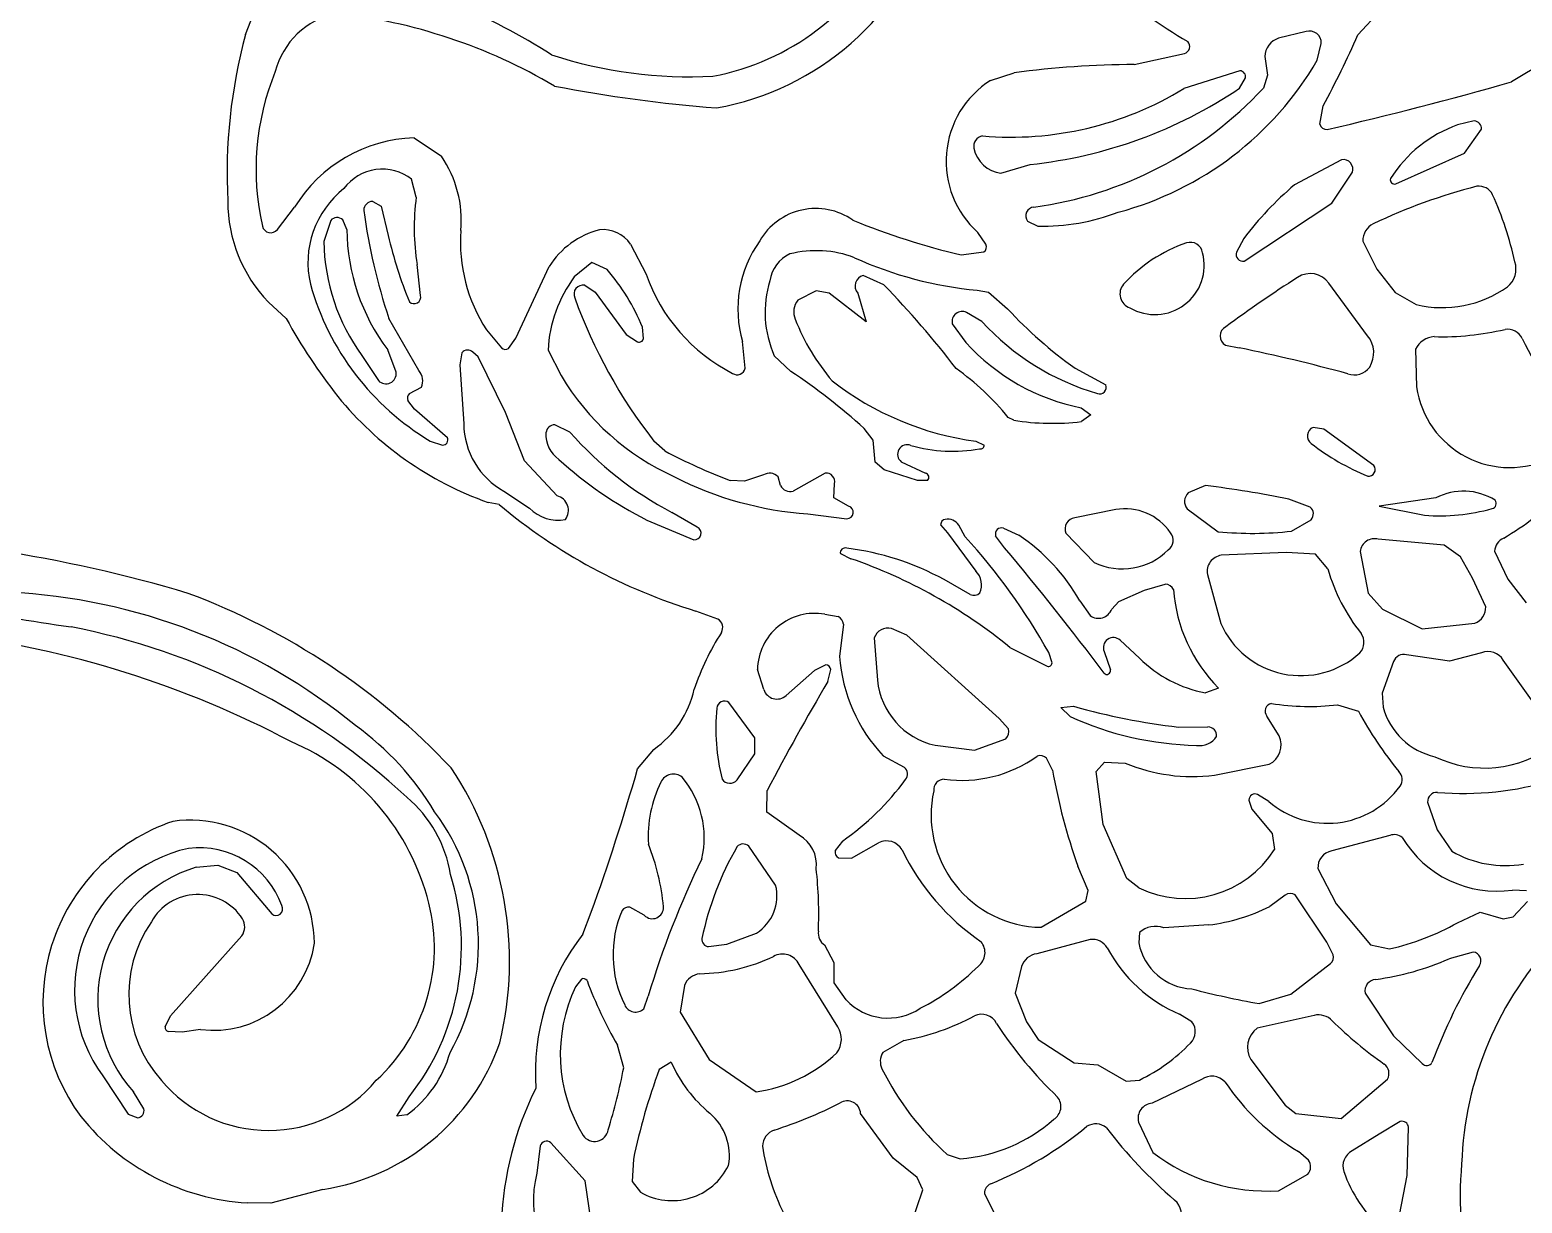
# Model space of a CAD drawing. Header units: millimetres. Extents: x 0.02 to 0.492, y 0.021 to 0.495.
# Drawn here: x 0.1852 to 0.2799, y 0.1008 to 0.1752 of the extents above; entities that cross this region are included whole.
import ezdxf

# ---------------------------------------------------------------- set-up
doc = ezdxf.new("R2010")
doc.units = ezdxf.units.MM
doc.header["$MEASUREMENT"] = 0
doc.layers.add('WHITE', color=7, linetype='Continuous')

msp = doc.modelspace()

# ---------------------------------------------------------------- linework, layer by layer
at = {"layer": 'WHITE'}
for p, q in [((0.1989245247328688, 0.1749161645218122), (0.1994099136956565, 0.1761640165165263)), ((0.2694422470935051, 0.1748827712872505), (0.2708501326635962, 0.1764016668515027)), ((0.2661610814135148, 0.1750959622300105), (0.2644174229208089, 0.1746750555006989)), ((0.2668648015674561, 0.1732745567622317), (0.2671265258957529, 0.1743428410763992)), ((0.2552662017965264, 0.1730002338096059), (0.2584518880027277, 0.1737111377787441)), ((0.2635491693418887, 0.173507211942421), (0.2637148992862854, 0.1723365267139262)), ((0.2813407490271728, 0.1732074814389176), (0.279179425527501, 0.1719030439398403)), ((0.2461582048302049, 0.1719978485937215), (0.2476540611731267, 0.1724755595870492)), ((0.2619527058406664, 0.1726082654363685), (0.258405746504004, 0.1714804037325427)), ((0.2637148992862854, 0.1723365267139262), (0.2634524169425084, 0.1714980449726694)), ((0.26194487574271, 0.1715114427504302), (0.262320169163885, 0.172152034265404)), ((0.2670373954396989, 0.169225991438809), (0.2672435599640924, 0.1703914635765326)), ((0.276816320331647, 0.1694333061817887), (0.275766416115733, 0.1691726862271278)), ((0.2762127947784976, 0.1673842678085636), (0.2772920760536844, 0.168908492675782)), ((0.2096026383438559, 0.1683501775890353), (0.211336334566633, 0.1671854216271701)), ((0.2468164550910603, 0.1661141023788869), (0.2486737980986863, 0.1666672276713838)), ((0.2684070213581852, 0.1669664243156808), (0.2654192310279663, 0.1653690924163148)), ((0.2718569347397669, 0.16544184632914), (0.2762127947784976, 0.1673842678085636)), ((0.2097397404874342, 0.164600818470558), (0.2094498142987592, 0.1657379306664002)), ((0.2677976804628181, 0.1642137891295553), (0.2690957912655133, 0.1661695258153273)), ((0.2009345713604256, 0.1625391884529997), (0.2020313378249872, 0.1639655969203549)), ((0.206981329985757, 0.1643216553051117), (0.2075192511253422, 0.1640288415506884)), ((0.2075192511253422, 0.1640288415506884), (0.2079600600786501, 0.162164348702083)), ((0.2622377742103425, 0.1605455307470709), (0.2677976804628181, 0.1642137891295553)), ((0.2043226039085323, 0.163120244806826), (0.2038798229868325, 0.1617751412666581)), ((0.2053457974941192, 0.1625526786508262), (0.2050781284276751, 0.1631583195076859)), ((0.248502720483644, 0.1630768684933498), (0.2491532479569937, 0.1627500228995216)), ((0.2458559567357591, 0.1616048263139328), (0.2453423798404224, 0.162358958059856)), ((0.2622070188394717, 0.1619815485547344), (0.2617407098536232, 0.1611062732974159)), ((0.2697533865597754, 0.1618149790653948), (0.2706411873931978, 0.1600218738946201)), ((0.2233351358543439, 0.1616197666499286), (0.2243138607420189, 0.1597169183270515)), ((0.244295134945879, 0.1609298869597736), (0.2457308940254678, 0.1611193288421925)), ((0.2100122209480048, 0.1583656788999324), (0.2098047733663681, 0.1603226300748096)), ((0.2160500708210417, 0.1556557056196608), (0.2181658638511871, 0.160197115422906)), ((0.2208792714441063, 0.1604490015986498), (0.2197639390759652, 0.1595360110781284)), ((0.2218381203017772, 0.1600102546862901), (0.2208792714441063, 0.1604490015986498)), ((0.2706411873931978, 0.1600218738946201), (0.2718049053225899, 0.1585409462863923)), ((0.2204275709103886, 0.1590056232367085), (0.2210919242755748, 0.1585650154592984)), ((0.2393923225493814, 0.1590356886529693), (0.2380792768271776, 0.1596173492472899)), ((0.2700651396412665, 0.1558090902189155), (0.2676061155760687, 0.1591383149193221)), ((0.2210919242755748, 0.1585650154592984), (0.2230601891531793, 0.1558959762367337)), ((0.2350919686567166, 0.1586632057137123), (0.2339439321540097, 0.1580722920364111)), ((0.2359123502389869, 0.158504813606991), (0.2350919686567166, 0.1586632057137123)), ((0.2382655917044729, 0.1566918031671101), (0.2359123502389869, 0.158504813606991)), ((0.2377301418277253, 0.1585137062912657), (0.2382655917044729, 0.1566918031671101)), ((0.2453104910236152, 0.1586903816709435), (0.2460214783266689, 0.1585600341361398)), ((0.2460214783266689, 0.1585600341361398), (0.2472381049796374, 0.1575136721124177)), ((0.2718049053225899, 0.1585409462863923), (0.2731393718553696, 0.1577821097354106)), ((0.2014969662509544, 0.156904300150095), (0.2003639131776753, 0.1579463754627737)), ((0.2456059780686971, 0.1567086942311634), (0.244635969092445, 0.1572859382866313)), ((0.2099099138310832, 0.153602159225825), (0.2080089505969125, 0.1569001492083286)), ((0.214189274234075, 0.1561822742891823), (0.2151490578598134, 0.1550364905267459)), ((0.2241552674774797, 0.1556242460640851), (0.2240873001198068, 0.1563433857548841)), ((0.2437262769169151, 0.1565658835463959), (0.2445839095416822, 0.1553883849591317)), ((0.2155880008494685, 0.1549998395925342), (0.2160500708210417, 0.1556557056196608)), ((0.2230601891531793, 0.1558959762367337), (0.2237770270487633, 0.155419224222657)), ((0.2305933028358034, 0.1537459704358843), (0.2304296577769442, 0.1554365006154252)), ((0.2610528925556941, 0.1552127442799492), (0.26192567537619, 0.1550421943085327)), ((0.2062954317460188, 0.1545498362738784), (0.2073441923074305, 0.1529651328082942)), ((0.208469619588412, 0.1534890989118343), (0.2079318677950881, 0.1549086306604827)), ((0.2126389360286773, 0.154731645923896), (0.2125043422578871, 0.1539577901457842)), ((0.2136767922736598, 0.1544793464327894), (0.2133203153771586, 0.1547555578420785)), ((0.2153932479806823, 0.1509482212854986), (0.2136767922736598, 0.1544793464327894)), ((0.218096068654292, 0.1549006926777182), (0.2189251439009573, 0.1532769800998046)), ((0.2334825966606182, 0.1535480891842873), (0.2324458583338958, 0.1545297912519553)), ((0.2730971204347131, 0.1549663771141038), (0.2731646556755435, 0.1525592040393385)), ((0.2125043422578871, 0.1539577901457842), (0.2127536185429771, 0.1502219529629926)), ((0.2515117687779191, 0.153746829197521), (0.2534592514179499, 0.1526951630329881)), ((0.2093047665035658, 0.1521369650512042), (0.2100697980659925, 0.1525375661278912)), ((0.209635540502503, 0.1511431920415594), (0.2092114742386274, 0.1516957095602714)), ((0.2117217877318726, 0.1493414842190277), (0.209635540502503, 0.1511431920415594)), ((0.2165987575656541, 0.1478782252528398), (0.2153932479806823, 0.1509482212854986)), ((0.2476223634932628, 0.1504445226824266), (0.2472763456867663, 0.150624614494218)), ((0.2519050491538106, 0.1512371980010045), (0.2525177119503043, 0.1507930714603476)), ((0.2525177119503043, 0.1507930714603476), (0.2519189016142815, 0.1503644174386369)), ((0.2194857963619913, 0.1497000578581927), (0.218525212915557, 0.1501646839977215)), ((0.2387211854896553, 0.1491790187596548), (0.2381371459726762, 0.1499234729308515)), ((0.2672772083453834, 0.1498841057494184), (0.2666038136398224, 0.1499947700612524)), ((0.2704487397160814, 0.1475703896609014), (0.2672772083453834, 0.1498841057494184)), ((0.2106268769507368, 0.1491288052561737), (0.2114039299290874, 0.1488744871541381)), ((0.2255092291903818, 0.1485016669915967), (0.2248136199520128, 0.1491279836013872)), ((0.2388345666123991, 0.1477859808129336), (0.2387211854896553, 0.1491790187596548)), ((0.2452264481866196, 0.149118160263132), (0.2457546557336671, 0.1488754566992568)), ((0.218674436903662, 0.1456577421773091), (0.2165987575656541, 0.1478782252528398)), ((0.2394023704787476, 0.1472977925609654), (0.2388345666123991, 0.1477859808129336)), ((0.2404960489069376, 0.147812965316274), (0.2420333401701638, 0.1470888773154578)), ((0.2317543551595921, 0.1469797697423466), (0.2305458805702865, 0.1465783299133402)), ((0.2328359188721947, 0.1463042205367818), (0.2326829825745936, 0.1468674248197995)), ((0.235676554718604, 0.1470996439933756), (0.2336355492329518, 0.1459514083559228)), ((0.2415178242780142, 0.146618019640669), (0.2394023704787476, 0.1472977925609654)), ((0.2153046315415229, 0.1459440088193764), (0.2169245843120796, 0.1448813175177412)), ((0.2305458805702865, 0.1465783299133402), (0.2296443204021162, 0.1466215372389679)), ((0.2362247330089017, 0.1455203412648025), (0.2362600250293576, 0.1464257183867874)), ((0.2421655570078041, 0.14662886024123), (0.2415178242780142, 0.146618019640669)), ((0.2597914977273971, 0.1463005066778697), (0.2586881503683276, 0.1458419023834748)), ((0.2149968544405351, 0.1451071562254944), (0.2142914900874482, 0.1452429809366407)), ((0.2371568049818035, 0.1450106709557314), (0.2362247330089017, 0.1455203412648025)), ((0.2540885496215871, 0.1447786174098981), (0.251498249450167, 0.144265804111753)), ((0.2586122151426255, 0.1448358620898755), (0.2605816116534491, 0.1433829555858061)), ((0.2664218819880453, 0.1449412816390254), (0.2650689662094151, 0.1454477399272337)), ((0.2743898488689783, 0.1455248995581081), (0.2707922454779239, 0.1450043153894888)), ((0.2707922454779239, 0.1450043153894888), (0.2736723856139622, 0.1444208264158313)), ((0.2243647654603795, 0.1441223754563198), (0.2273431777845909, 0.1428706533200692)), ((0.2275462659734076, 0.1436604095199069), (0.2259526165055019, 0.1446022910711797)), ((0.2345688056358896, 0.1445164754056313), (0.2370435440926905, 0.1442030560681973)), ((0.2429914657426528, 0.1438268735074587), (0.2434273173183513, 0.1433096535289902)), ((0.2652460434116123, 0.1434139325841362), (0.2664889856754849, 0.1441413466200975)), ((0.2434273173183513, 0.1433096535289902), (0.2452310311077261, 0.1408777285470941)), ((0.2445468851291348, 0.1430587405283886), (0.2441417639393045, 0.1437972917409963)), ((0.2470495187750489, 0.142355961514107), (0.2464777708465505, 0.1431262654417226)), ((0.2469700933486316, 0.1436044418341848), (0.2479474474159601, 0.1431539762943746)), ((0.2509351392456491, 0.1432888587586473), (0.2527301663028819, 0.1414219157928288)), ((0.2749190484934845, 0.1425242182400286), (0.2707391867643177, 0.1428998387868791)), ((0.2366347290393563, 0.1419901377014732), (0.2373052842140111, 0.1416656020790734)), ((0.2648967748453868, 0.1420685912844523), (0.2607837169599104, 0.1418865593847831)), ((0.2667544574427353, 0.141948285974891), (0.2648967748453868, 0.1420685912844523)), ((0.2675355592517612, 0.1410199966144126), (0.2667544574427353, 0.141948285974891)), ((0.2695964123113243, 0.1421341198163466), (0.2701052712857678, 0.1394826388814605)), ((0.2759475869403738, 0.1417806016296235), (0.2749190484934845, 0.1425242182400286)), ((0.2781027725139998, 0.1421443764156101), (0.2789488056442463, 0.1403622831563863)), ((0.2767047282611002, 0.1404240302085591), (0.2759475869403738, 0.1417806016296235)), ((0.2448648000368938, 0.1393943626492723), (0.243205640776345, 0.1403407133566974)), ((0.2559070775717737, 0.1396744311125352), (0.2572305256795401, 0.1400464319090786)), ((0.259900770166748, 0.1406752923628908), (0.2607520349186628, 0.1375629899204524)), ((0.2775471124115234, 0.1386246150057582), (0.2767047282611002, 0.1404240302085591)), ((0.2789488056442463, 0.1403622831563863), (0.2801065439586954, 0.1388747039163938)), ((0.2542896469184367, 0.1389455291426891), (0.2559070775717737, 0.1396744311125352)), ((0.2701052712857678, 0.1394826388814605), (0.2709996996884971, 0.1384741138037401)), ((0.2288679765595457, 0.1378382635630586), (0.2274753678025793, 0.1383481429045884)), ((0.2356410823547152, 0.1381450381127147), (0.2364948743286867, 0.1379987674328462)), ((0.2518104604688531, 0.1389991640626761), (0.2524669642467927, 0.1380695115778201)), ((0.2538369404278699, 0.1384749779051097), (0.2542896469184367, 0.1389455291426891)), ((0.2709996996884971, 0.1384741138037401), (0.2735290282426907, 0.1372292447082361)), ((0.2368267898877802, 0.1375076920555728), (0.2365794142204943, 0.1354767738392268)), ((0.2408533354008878, 0.1368107099926475), (0.2398773952309513, 0.137247017350902)), ((0.2735290282426907, 0.1372292447082361), (0.2768659376640056, 0.1375765037580018)), ((0.238781034871761, 0.1366405919101517), (0.2389887078108546, 0.1339663095810543)), ((0.2466920170678514, 0.131540263674558), (0.2408533354008878, 0.1368107099926475)), ((0.2555906067788754, 0.1353664721092827), (0.2543746093869083, 0.1364955294210585)), ((0.2473760090989939, 0.1360466823842997), (0.2497454900820338, 0.1348532883812862)), ((0.2500565196696495, 0.135057857210111), (0.249840626145128, 0.1357109368342336)), ((0.2533576037470473, 0.1357764146576262), (0.2537542970707435, 0.1346145547901251)), ((0.2752452457664969, 0.1351668455201592), (0.2725373145582145, 0.1355831117509803)), ((0.2772828294684005, 0.1357079265833284), (0.2752452457664969, 0.1351668455201592)), ((0.2317768869810008, 0.1333701639313409), (0.2313769941137502, 0.1346372687563481)), ((0.2349985489827495, 0.1345804855649311), (0.233188338026185, 0.1329906426231249)), ((0.23570507874824, 0.134942739542161), (0.2349985489827495, 0.1345804855649311)), ((0.2358345471358528, 0.1338789165367934), (0.2360242845649446, 0.1346342681137493)), ((0.2717041815246585, 0.1351464473062788), (0.2709775405615737, 0.1331407612958803)), ((0.2820186343097273, 0.1305086721054889), (0.2786653926147883, 0.1352354687850363)), ((0.2605987641043266, 0.1334667709199842), (0.2597843064034954, 0.1331557576300552)), ((0.2311991928373794, 0.1303106591187346), (0.2295674323779957, 0.1325540838015368)), ((0.2709775405615737, 0.1331407612958803), (0.2710496198788114, 0.1322522650894047)), ((0.2472860465023104, 0.1308763917215236), (0.2466920170678514, 0.131540263674558)), ((0.2506120821168523, 0.132231751209949), (0.2514243333046021, 0.1323124431636321)), ((0.2511936403859005, 0.1316566107911635), (0.2506120821168523, 0.132231751209949)), ((0.2644460497667749, 0.130446414450045), (0.2636683326589473, 0.1316919368873949)), ((0.2681519333017783, 0.1324026665565254), (0.2694747434901902, 0.1319915063814046)), ((0.258076358142678, 0.1309955802203012), (0.2599336272020856, 0.1309967208028492)), ((0.231200306157031, 0.129289758163441), (0.2311991928373794, 0.1303106591187346)), ((0.2426348363378716, 0.1298378220123784), (0.245145520549476, 0.1295316518358363)), ((0.245145520549476, 0.1295316518358363), (0.2471336268970889, 0.1302543530822856)), ((0.2237779149854567, 0.1283446007521963), (0.2247971507140962, 0.1295779858957394)), ((0.2300810579179686, 0.1276460109434426), (0.231200306157031, 0.129289758163441)), ((0.2393500242039832, 0.1291682968121366), (0.2406819216702591, 0.1284390727746278)), ((0.2500822296322772, 0.1282659655882803), (0.2496939991747313, 0.1290123696614699)), ((0.2528451350734878, 0.1281808960541996), (0.2533779221917357, 0.128767539801826)), ((0.2533779221917357, 0.128767539801826), (0.2546968315243376, 0.1287090962448247)), ((0.2532972675172102, 0.124819378353319), (0.2528451350734878, 0.1281808960541996)), ((0.2603441723864665, 0.1279394865553972), (0.2638209448337604, 0.1286293471548076)), ((0.2319771561675059, 0.1256044573533001), (0.2319938015454822, 0.1269705379715225)), ((0.2625340546782063, 0.1263636664432493), (0.2627144984415449, 0.1257786294767244)), ((0.263794145418123, 0.1262709271538139), (0.2630908353686507, 0.1267159298398246)), ((0.2738664733372848, 0.1262344639617075), (0.2744671124269684, 0.1244718664876452)), ((0.2340210203005945, 0.1241334106692284), (0.2319771561675059, 0.1256044573533001)), ((0.2627144984415449, 0.1257786294767244), (0.26401772511276, 0.1242468559153147)), ((0.254788291163394, 0.1213886792282833), (0.2532972675172102, 0.124819378353319)), ((0.26401772511276, 0.1242468559153147), (0.2641598909905361, 0.1232375659606655)), ((0.271479602053102, 0.1241252585954899), (0.2677851128620881, 0.1231347183904429)), ((0.2744671124269684, 0.1244718664876452), (0.2753936010855556, 0.1231153756018506)), ((0.232526815187486, 0.120966337398289), (0.2308204200408683, 0.1234499797230538)), ((0.2367653755130199, 0.1237636087948182), (0.2363035355904268, 0.1231655904057357)), ((0.2373405471081027, 0.1226844200901263), (0.2390518031736851, 0.1236473031831123)), ((0.1957902577829034, 0.1221057601279155), (0.1971631830162913, 0.1222293688468289)), ((0.1971631830162913, 0.1222293688468289), (0.1983698022381077, 0.1217634503415693)), ((0.2365192251293196, 0.1226925323892562), (0.2373405471081027, 0.1226844200901263)), ((0.2523467251567696, 0.1206387316065813), (0.2516903672006462, 0.1221645445030795)), ((0.1983698022381077, 0.1217634503415693), (0.200576266484066, 0.1191472297101875)), ((0.255558158609431, 0.1208043423254094), (0.254788291163394, 0.1213886792282833)), ((0.2669113109415769, 0.1220239108591703), (0.268065050779909, 0.1197785615042405)), ((0.2521974286874126, 0.1199569042352933), (0.2523467251567696, 0.1206387316065813)), ((0.2648273964946463, 0.120340299487191), (0.2638630728895204, 0.1196109129258083)), ((0.2674834119912313, 0.1173602039377286), (0.2654733690768337, 0.1203579708752861)), ((0.2801442893030802, 0.1206158351410178), (0.2792491717683216, 0.1206586919044513)), ((0.220311222952169, 0.1178644519569705), (0.2208423979792833, 0.1192551792254555)), ((0.2242022950631321, 0.1190598974024981), (0.2232834187878696, 0.1195684818036919)), ((0.2493589225751334, 0.1182952353193887), (0.2521974286874126, 0.1199569042352933)), ((0.268065050779909, 0.1197785615042405), (0.2702467124309845, 0.1171876939969707)), ((0.2757703224347199, 0.1185809432538886), (0.2771971846884071, 0.1192573894815282)), ((0.2771971846884071, 0.1192573894815282), (0.2786602415387637, 0.1188225312832326)), ((0.2792831992993952, 0.1189642938610484), (0.2802049459098823, 0.1199378175203921)), ((0.2599903605015009, 0.118447401339648), (0.2571401811327558, 0.1182699771623992)), ((0.2786602415387637, 0.1188225312832326), (0.2792831992993952, 0.1189642938610484)), ((0.1941662193472839, 0.1126751250899086), (0.1986921089939873, 0.1177623428811866)), ((0.2294354251790104, 0.1172255468285289), (0.2313168065483557, 0.1179245516031558)), ((0.2524770186502147, 0.1175278642205897), (0.2490915604314821, 0.1166187675104226)), ((0.2555952095739251, 0.117959188274166), (0.2555491727093078, 0.1173006492389168)), ((0.2678851077367867, 0.1165594375781364), (0.2674834119912313, 0.1173602039377286)), ((0.2282808339382784, 0.1170703728795522), (0.2294354251790104, 0.1172255468285289)), ((0.2362398615316251, 0.1160402873956556), (0.2356430664915586, 0.1171665570241263)), ((0.2702467124309845, 0.1171876939969707), (0.2714458694399537, 0.1169250703193479)), ((0.2767645841235946, 0.1167241860187693), (0.2752387528079769, 0.116305103274576)), ((0.2364739601792809, 0.1119749088846861), (0.2340221525217897, 0.1159332294350208)), ((0.2362310371008323, 0.1147835682029076), (0.2362398615316251, 0.1160402873956556)), ((0.2481124033885831, 0.1158087094600618), (0.2477179912077134, 0.1141131218244342)), ((0.2651918169087219, 0.1140652013614294), (0.267710575350735, 0.1159891129546843)), ((0.2202094300738069, 0.1150146891760805), (0.2198424276786436, 0.1145108977311879)), ((0.2267422324443922, 0.114614866544471), (0.2264747981897084, 0.1129167408651306)), ((0.2369941229404823, 0.1137015404060432), (0.2362310371008323, 0.1147835682029076)), ((0.2241708558247328, 0.1131337468578379), (0.2244519968244519, 0.1139309116804951)), ((0.2477179912077134, 0.1141131218244342), (0.2484264568327391, 0.1123083990041216)), ((0.2631901649194546, 0.1134610071853718), (0.2651918169087219, 0.1140652013614294)), ((0.2699012721193554, 0.1141147155759062), (0.2717014709249551, 0.1114208540716546)), ((0.1938238791050523, 0.111978018818911), (0.1941662193472839, 0.1126751250899086)), ((0.2264747981897084, 0.1129167408651306), (0.2283229186904208, 0.1099167177627451)), ((0.2589222740409415, 0.1123043902363863), (0.258132068463872, 0.1127827718131271)), ((0.2666735906274853, 0.1127110181913575), (0.2630689830063811, 0.1118917541820402)), ((0.1948953800231884, 0.1116540072178124), (0.1940034971168982, 0.111682810563332)), ((0.1960615381425329, 0.1118119682705336), (0.1948953800231884, 0.1116540072178124)), ((0.2484264568327391, 0.1123083990041216), (0.2491684414146997, 0.1111831439751914)), ((0.2228991869423852, 0.1093907341396792), (0.2225010632333976, 0.1108196809776141)), ((0.2406614114168853, 0.1111228878558294), (0.2393316998067045, 0.1103643106370189)), ((0.2491684414146997, 0.1111831439751914), (0.2514563745693053, 0.1097018594380222)), ((0.2717014709249551, 0.1114208540716546), (0.2735282609944464, 0.1096558921523995)), ((0.2283229186904208, 0.1099167177627451), (0.2312855682085253, 0.1078620024674365)), ((0.2626608350192862, 0.1099061244783598), (0.2648329433282048, 0.1070073731718793)), ((0.1898657413436988, 0.1088786431501432), (0.1914670002795565, 0.1064409090666691)), ((0.2259128510348974, 0.109744337114081), (0.225145078255604, 0.1092739449027568)), ((0.2514563745693053, 0.1097018594380222), (0.2529586487223915, 0.1095715123284683)), ((0.2529586487223915, 0.1095715123284683), (0.2547625344091071, 0.1085398043129606)), ((0.2547625344091071, 0.1085398043129606), (0.2555901638747565, 0.108611771702558)), ((0.2595290022063897, 0.108633445163927), (0.2563987558114085, 0.1071397475867392)), ((0.2683757238213384, 0.1061774319827144), (0.2713287796816478, 0.1086694757855086)), ((0.1924643451541566, 0.1067747448366842), (0.1918116919954097, 0.1078634961079862)), ((0.2085097750735809, 0.1063285710937142), (0.2092852314023649, 0.1075400282143102)), ((0.2648329433282048, 0.1070073731718793), (0.2655159404527715, 0.1064968127662135)), ((0.1914670002795565, 0.1064409090666691), (0.1920841503783377, 0.1062162814768285)), ((0.2091526995630009, 0.1064073094813146), (0.2085097750735809, 0.1063285710937142)), ((0.2399836789485605, 0.1036639879427234), (0.2379126513664468, 0.1064865303486365)), ((0.2655159404527715, 0.1064968127662135), (0.2683757238213384, 0.1061774319827144)), ((0.2721355022648462, 0.1059884150647581), (0.2707995753691609, 0.1051711076442834)), ((0.2555410151138762, 0.1059366247936998), (0.2564492172840439, 0.1040176331024421)), ((0.2707995753691609, 0.1051711076442834), (0.2690883905621689, 0.1041162133581034)), ((0.2725645738830868, 0.1025549057702226), (0.2726608484963967, 0.1056316086798157)), ((0.217588700911615, 0.1044316556575195), (0.2173820691220959, 0.1026944819261011)), ((0.2204534378585242, 0.1022284486834001), (0.2182752002862843, 0.1046370829650645)), ((0.2235075507148471, 0.1035917306335195), (0.2234298793049253, 0.1021746312499251)), ((0.2414921332946565, 0.1024294072504459), (0.2399836789485605, 0.1036639879427234)), ((0.2434097797936521, 0.1038875841158959), (0.2442354662775377, 0.1036196003206518)), ((0.2663037188068487, 0.1035243849016301), (0.2656721844650489, 0.1040752508048348)), ((0.220969325832049, 0.0987518865023407), (0.2204534378585242, 0.1022284486834001)), ((0.2418644750482569, 0.1016568960087635), (0.2414921332946565, 0.1024294072504459)), ((0.2644095985012492, 0.1015929748722159), (0.2662709981652292, 0.1026367766812869)), ((0.2719787994926909, 0.0994864142559683), (0.2725645738830868, 0.1025549057702226)), ((0.2038169601246923, 0.1016733470157633), (0.2005244285948587, 0.1008062114427355)), ((0.2234298793049253, 0.1021746312499251), (0.2239624616430157, 0.1015006613016369)), ((0.2410512790387286, 0.0992709189876136), (0.2418644750482569, 0.1016568960087635)), ((0.245775422643043, 0.1014232498742275), (0.2465763293983154, 0.09977725939659)), ((0.2005244285948587, 0.1008062114427355), (0.1990309370031786, 0.1008242490301569))]:
    msp.add_line(p, q, dxfattribs=at)
for centre, radius, start, end in [((0.2256439525829075, 0.1876841002987668), 0.0177097928986153, 280.173431716367, 342.3096068169552), ((0.2256518541759297, 0.1876804136075027), 0.0156890787007129, 280.6708864583375, 334.0480779059419), ((0.1982321808840996, 0.1425345377500833), 0.0370062071549811, 57.12061185716534, 78.59978790594191), ((0.2810151657989616, 0.2118360001800528), 0.0435533612386616, 231.0983532108587, 239.1103866510653), ((0.2057006610966615, 0.171306564600255), 0.0050541540123813, 102.0139526856503, 165.6933531249336), ((0.2008968220876356, 0.1418415817650894), 0.0346123758466725, 59.4204938997003, 83.77718246709323), ((0.2663689113219578, 0.1743670104283415), 0.000758, 358.1727749059411, 105.9132689059406), ((0.2313731752334687, 0.1660956186196941), 0.0336261349149951, 164.7926949059419, 182.9934219794023), ((0.2583301168299735, 0.1741464959893241), 0.0004520674618167, 285.6264869059435, 43.96599338579044), ((0.2647761568157792, 0.1735016676736786), 0.001227, 106.9996979059419, 179.7411049059413), ((0.2146425950582344, 0.1989257141356885), 0.059842, 331.5216609059419, 336.3108909059418), ((0.2271451026070185, 0.2010273363503646), 0.028799318576617, 252.1593376480886, 272.8099908552037), ((0.248888004163883, 0.1837369868720725), 0.0207997040530008, 284.9350219713067, 329.8007519059419), ((0.215858267663208, 0.1663734440874801), 0.0162748696741488, 157.6754162824031, 192.8536849572239), ((0.2553829530359075, 0.1158243530105478), 0.057176, 90.11699590594189, 97.76886690594192), ((0.2619491250518727, 0.1722292823523771), 0.000379, 348.2395209059431, 89.4586619059482), ((0.236188375868894, 0.2638098790923718), 0.0938506229856577, 259.1395675776144, 265.4675814116633), ((0.2494048480371163, 0.1668690857909574), 0.00607, 122.334897905942, 227.9892609059421), ((0.247446065694503, 0.1894380439150397), 0.0210378574092082, 265.0783177851614, 301.3960259059419), ((0.2456204504202794, 0.1956327406817685), 0.029126, 276.0175089059419, 304.0887259059418), ((0.2455807065666552, 0.1881821884926188), 0.0244491038026478, 277.8190423614175, 316.9682859059419), ((0.2162798373401107, 0.3916512313789658), 0.2285730169484673, 282.9495036452114, 285.9729669059415), ((0.2767541614186689, 0.1688989090733222), 0.000538, 1.020685905940967, 83.36539990593909), ((0.245757190660378, 0.1678162352486312), 0.000671621394438, 99.94978107933368, 190.7096311665517), ((0.2674822173334679, 0.1693536940266206), 0.000462789874684, 196.0180849059404, 272.3599718689367), ((0.2785267826590565, 0.1613609485430187), 0.0082850992208199, 109.4614419059419, 147.8349841935237), ((0.2098905419084038, 0.1591236683608645), 0.009231, 91.7872749059417, 148.3634489059417), ((0.2470462690434981, 0.1680901523126106), 0.0019893686921495, 191.5620024905292, 263.3663209059418), ((0.2054683402091394, 0.1631390985066684), 0.0071278389835267, 354.6800415678599, 34.58851990594187), ((0.2685230698877097, 0.1663706208759499), 0.000607, 340.6527049059436, 101.0218739059421), ((0.2075946560854225, 0.1633420887483356), 0.0030301271413698, 52.24851690594192, 143.5831188829483), ((0.2717673542549328, 0.1656924264800344), 0.0002661110206011, 162.6912923605641, 289.6715809059498), ((0.2088534771427566, 0.1604397457830334), 0.0059808606031253, 128.1830244806197, 193.2283411875212), ((0.2795089375085007, 0.1487918879688699), 0.021756, 130.3626959059419, 142.680871905942), ((0.2861937904641716, 0.1294951019826041), 0.0369520173604024, 104.4209192957303, 115.2809673303623), ((0.2771234507332699, 0.1643282348853621), 0.0009637382325332, 25.95700804086678, 97.89158693972148), ((0.2574250179224566, 0.1555806312635836), 0.0225165641535703, 12.59700263150105, 24.0309688382729), ((0.2069796267861926, 0.1643204046807323), 0.0091867249344536, 179.8801704529143, 223.9340899059419), ((0.2069685581330764, 0.1637728016272097), 0.0005490022586178, 88.66696490594201, 181.897799317152), ((0.2423901117972156, 0.1684822796630907), 0.0362796084784877, 187.4876074550667, 198.6173499059418), ((0.2238955328782301, 0.1626764126431177), 0.014286, 172.2583969059419, 189.4833789059419), ((0.2350704048435516, 0.1597919166472493), 0.0040864045488561, 54.96135467469444, 150.1872016566998), ((0.2489432253764245, 0.1634095672519691), 0.0005520262897275, 93.77497448508444, 217.0625429059438), ((0.2005150769242844, 0.162876366959305), 0.0005382052833889, 193.2617698021523, 321.2086019059413), ((0.2047176594721395, 0.1627961273872649), 0.000511, 45.13661990594213, 140.6333469059421), ((0.2554735167350826, 0.2075758566132186), 0.0479666832742822, 247.8861284057193, 256.523606905942), ((0.2494070635943532, 0.1763289230825194), 0.013581272125894, 268.929156905942, 290.8844483181757), ((0.2710229595394961, 0.1617942964495195), 0.001269741438812, 118.702380014426, 179.0666769059414), ((0.2181555824434854, 0.1626269050005245), 0.01281, 180.3319969059418, 217.0505549059418), ((0.2359502585650171, 0.1687993939621021), 0.0287658658292902, 193.335748905942, 202.1418175861942), ((0.2228561508518535, 0.1617749353746229), 0.0103146792642524, 176.0903551142263, 212.833805905942), ((0.2227062111248612, 0.1573250090378254), 0.0053724992743397, 104.4572014119333, 147.683611905942), ((0.2215802151299286, 0.1604024991500236), 0.0021357637779744, 34.74637790594142, 95.78523259142978), ((0.2375252304397769, 0.1575072658174939), 0.0073915641061712, 144.2713854552357, 196.2693069059419), ((0.2165936675928559, 0.1620092594716143), 0.012716, 181.0549499059419, 215.9173139059419), ((0.234337169629688, 0.1589985792431663), 0.0021917198577239, 114.3822398166681, 172.2952502393447), ((0.2351015346940068, 0.1543793818827863), 0.0068227666508106, 69.13104186958125, 104.1608532273842), ((0.2454965569760724, 0.1614385499995125), 0.000396, 306.2820189059424, 24.82762290594315), ((0.2616558055983765, 0.152666146166905), 0.0095375547909909, 108.8754173329169, 137.8370629627693), ((0.2565795950386022, 0.160273493029173), 0.0031242537937316, 239.4187821297819, 14.64954384503403), ((0.258826325061038, 0.1609494659729146), 0.0007843110747276, 8.370108147295262, 109.0526345482563), ((0.2621471420840832, 0.160965870868508), 0.00043, 160.9424759059439, 282.1676199059511), ((0.2118170768376166, 0.1513403245314733), 0.013251, 22.18268890594193, 40.86545490594191), ((0.2475961339787977, 0.1829913561843381), 0.0244082266053728, 245.6490523048053, 264.6268179059419), ((0.2780054889108845, 0.160044516274134), 0.0014639283194414, 308.950413789422, 17.77064013295039), ((0.2192973205874328, 0.1636252236895201), 0.0168914990528309, 195.6409751429759, 239.115960905942), ((0.2265081274600389, 0.1544916075415222), 0.008422, 143.2048699059419, 177.2158539059419), ((0.2203153855753887, 0.1584418657189294), 0.0005748113501328, 78.7454059059436, 203.7670059394022), ((0.2348738050077283, 0.1633810204873918), 0.0111775698403677, 199.1358129059418, 243.0090656584223), ((0.2386077402509192, 0.1572824409634199), 0.0067487679759617, 162.672748295974, 204.0713779059419), ((0.2382413972574905, 0.1589590172899347), 0.000678, 103.8343529059412, 221.0563439059408), ((0.1948913600485304, 0.1159944803992709), 0.0619102678999243, 37.54534900317441, 44.04468890594168), ((0.25528514648914, 0.1584612074082962), 0.0009256906741068, 139.0302409799387, 251.4139264763201), ((0.309420216813018, 0.0909243934838058), 0.0813731567685305, 122.5636809305436, 126.4598078012358), ((0.2664257362560743, 0.158302812414668), 0.0014461534408055, 35.2918309059414, 123.7545506136807), ((0.2095991658638708, 0.1582651570588906), 0.0004251107421077, 226.35624409056, 13.67772190594006), ((0.2505430440531592, 0.1692923687252506), 0.0326895349003337, 199.8167245941133, 218.0861239059419), ((0.2348476872866244, 0.1573198807487044), 0.0011759660222966, 140.2213029059417, 203.5684472470339), ((0.2747906120895353, 0.1647382120465772), 0.0071494023298696, 256.6462849059416, 305.3376682421258), ((0.2443617456771714, 0.1566977184990385), 0.000649, 65.00543890594162, 191.7203759059418), ((0.2674009361197104, 0.17608161061988), 0.02741, 222.6419519059419, 234.5716059059419), ((0.2322526003702381, 0.1737000725436786), 0.0350429308188729, 208.6391269059419, 218.365007074978), ((0.2464691707163844, 0.1618291035261768), 0.0136406845774933, 201.4101825736736, 220.6193219050429), ((0.2574582991999157, 0.1675601171949456), 0.0160695642920532, 222.475740905942, 253.6345125145893), ((0.2613641839308817, 0.1557889181451678), 0.0006548882677428, 117.3308209923255, 241.6188299059421), ((0.2747459247794947, 0.1734050057766743), 0.0176618938473785, 268.4854550126519, 283.1803949774853), ((0.2789209237257303, 0.1551720587566802), 0.0010468036726135, 26.17158781929938, 98.1153786815114), ((0.2238720518312594, 0.1556953298015785), 0.000292, 251.0085329059432, 345.9104889059442), ((0.2545398062514491, 0.1644153912017601), 0.013439, 222.1985799059419, 258.693752905942), ((0.2687359781188074, 0.154726686989788), 0.001714137422499, 328.1754849077673, 39.15766290594123), ((0.2743854833634575, 0.1543049794921768), 0.0014482147114478, 94.21231718132582, 152.8257219059426), ((0.2975496654587772, 0.1641302399965338), 0.0196239654039182, 205.6558318568496, 225.0807628563467), ((0.2129899816075251, 0.1544485063795519), 0.000451, 42.90803890594034, 141.1117189059432), ((0.2153929572020618, 0.1553107205594753), 0.000367, 228.3502049059401, 302.103753905944), ((0.2383235059681288, 0.0411776479705255), 0.1162849831815227, 74.79996188765675, 78.28940690594122), ((0.2078213108779215, 0.1534109655905035), 0.000653, 223.0585569059424, 6.872068905941859), ((0.2091423807126297, 0.1529425859455316), 0.001012, 336.4082419059412, 40.67384490594148), ((0.2300898464037202, 0.1538448965592567), 0.0005130835769067, 235.7216153783777, 348.8833549059428), ((0.2135825228101666, 0.1231925415900406), 0.036297, 47.42989490594189, 56.75250190594192), ((0.2344509671049553, 0.1402723810418261), 0.0164820834004564, 38.90935390594187, 54.68735832073322), ((0.2692189932262394, 0.1545218675183321), 0.0011984485160316, 250.159933205647, 324.3156387750359), ((0.2326573882074438, 0.1614388877467843), 0.0159747072001605, 210.7255899059419, 245.8365536795542), ((0.2477217967111152, 0.167805151528305), 0.0188528620321518, 232.0014216928168, 262.3940609059419), ((0.2530716663451011, 0.1525360847268903), 0.0004189607334419, 250.3065293551084, 22.31494090594147), ((0.279073369394156, 0.153419403546128), 0.005971, 188.2830169059418, 296.7328029059419), ((0.2214420806032585, 0.165490270616138), 0.0214728592434793, 219.0925981052552, 250.5486719059419), ((0.2095463478012321, 0.1518553989370891), 0.000371, 130.6293089059433, 205.4948259059444), ((0.2500594871168831, 0.1658975212407385), 0.015644, 261.037587905942, 276.8261989059419), ((0.2177093068235368, 0.1502775377264071), 0.004956, 180.6426229059419, 240.9741049059418), ((0.2198541779799862, 0.1495223485497578), 0.0018915302575861, 175.9349973534475, 235.4553350107022), ((0.2185560200108723, 0.149570650185998), 0.0005948321163088, 92.96874790594157, 171.708002661246), ((0.236364062455826, 0.1644604852797042), 0.022422, 221.1704339059419, 242.3324419059419), ((0.2668349241435237, 0.149453071371693), 0.0005889393306542, 113.1050499059397, 233.7833738941446), ((0.2114201972028265, 0.1492050871780418), 0.000331, 267.1830159059424, 24.33529090593949), ((0.2408674113822775, 0.1482906578841563), 0.000605062209612, 67.38041713153, 232.1381859059414), ((0.243734262932263, 0.1580859829557421), 0.0096050637308758, 254.0829902068032, 280.3571288174663), ((0.2455245652746282, 0.1488591817306506), 0.0002306653288725, 254.027439330376, 4.04595890593663), ((0.2756736857473578, 0.1607645105559713), 0.0149438848141278, 232.0663536714403, 247.9623267991369), ((0.2357221872022184, 0.1666048994019226), 0.0251883884277379, 227.7353636595154, 243.198615905942), ((0.2437711594059624, 0.1831789617073219), 0.039192, 242.2275879059419, 248.8720359059419), ((0.2360151784327752, 0.1661078828051522), 0.0216397982374989, 242.7839638465105, 266.1675759059419), ((0.2321488665965707, 0.1463466214768565), 0.000746, 44.27698990594328, 121.9268219059436), ((0.2357285516330725, 0.1465551209719287), 0.000547, 346.3159429059409, 95.45467790594078), ((0.2419712168309851, 0.1468220127604317), 0.000274, 315.1756099059425, 76.89551690594271), ((0.2701352900115326, 0.1473124985560624), 0.0004059045937616, 260.24261919694, 39.44587890594434), ((0.2334481460420437, 0.1466092351143003), 0.000684, 206.4827109059431, 285.9013139059424), ((0.2592196785581127, 0.1452958970872883), 0.000762, 134.2302539059394, 217.1368239059388), ((0.2522827234915257, 0.08307482194869), 0.0636699999999915, 78.415054905942, 83.22719290594264), ((0.2761377586473963, 0.1421872455967622), 0.0037676415115, 57.76447344018069, 117.6407869059412), ((0.2707559788186858, 0.1567853532885723), 0.0159237889499302, 299.8868031188429, 316.628232818401), ((0.2377622752672874, 0.172238309971343), 0.035417, 230.0003969059419, 253.1150339059419), ((0.2187212482207229, 0.1465835020798942), 0.0024749613096477, 223.4532189059416, 281.3251981609562), ((0.2184240822522824, 0.1447237897603791), 0.0009669253169489, 324.094204161649, 74.99411290594152), ((0.2370417837440013, 0.1446150523074672), 0.000412, 270.2448079059431, 73.78886290594086), ((0.2547051560556928, 0.1414087401539203), 0.0034258248955452, 33.69402778859755, 100.3690449059416), ((0.2660577613274827, 0.1445079548056173), 0.000566, 319.6302579059425, 49.95996490593731), ((0.274583834730113, 0.1569860180935991), 0.0125982054829399, 265.8511669059419, 285.5204085485898), ((0.2778933800570548, 0.1451683256907943), 0.0003269586553429, 280.8422335744225, 39.01469595746195), ((0.2433286380520872, 0.1438284921127176), 0.0003371761944923, 96.95415448147617, 180.2750479059428), ((0.243427518533347, 0.1433097908662214), 0.0008647563835195, 34.31508990594214, 99.29705874227706), ((0.2515819513924901, 0.1435667976848503), 0.000704, 96.82832290594307, 203.2534769059442), ((0.2273873917934396, 0.1432802740244062), 0.000412, 263.8394079059426, 67.31795390594698), ((0.2158463940523268, 0.1168005644312172), 0.0389, 29.08639090594187, 42.45549990594188), ((0.2468470723102694, 0.1432385705123785), 0.000386, 71.41523090594175, 196.914586905941), ((0.2411837997247334, 0.1329920906962701), 0.012207, 29.47874890594186, 56.35266790594198), ((0.2570225137155118, 0.1428265306484472), 0.0007190742125341, 304.0412527537935, 42.167236619411), ((0.2627661589469372, 0.1656339761718942), 0.022358, 264.392818905942, 276.3681849059419), ((0.2704883156523456, 0.1420386345804461), 0.000897, 73.75901590594198, 173.8893129059416), ((0.2791078361619654, 0.1420610861310007), 0.0010085089032686, 114.4376871790165, 175.2626859059422), ((0.1691322051158067, 0.0515641373972617), 0.0917153340559684, 73.42934956434361, 81.21808333277436), ((0.2369272078951673, 0.1420514646687988), 0.0002988392176704, 68.88488983712328, 191.8422179059404), ((0.2349912868503072, 0.1254273134439681), 0.017026012668244, 61.1538699059419, 83.10635778268426), ((0.1048802270197696, 0.0230646411414025), 0.1855869786231268, 36.86532574670102, 39.99931890594225), ((0.2545033940206072, 0.145159591847156), 0.0041369745981817, 244.6194089059421, 314.9288908768981), ((0.2265923112788241, 0.1106305825867327), 0.0328320000000002, 50.725845905942, 70.95584690594185), ((0.2609272454819969, 0.1408544917690971), 0.001042, 97.91728190594371, 189.9027509059424), ((0.2788629274596034, 0.1442850600508872), 0.0117885499430693, 196.079390905942, 218.6211317523283), ((0.202330584209154, 0.2411506288454584), 0.1048134076233229, 253.6569824424405, 262.0659870023277), ((0.2443340558370118, 0.1400049280860396), 0.0012515371672826, 336.0362046463857, 44.21739890594148), ((0.2572330745087492, 0.1394775068605309), 0.0005689307579973, 24.71119234869913, 90.25668790594128), ((0.1820947810637819, 0.1020468341173321), 0.0375407130363091, 50.67398864313664, 87.21444231941712), ((0.1797271394108823, 0.0979473354844847), 0.044343477291099, 43.37299120530452, 69.45498139079733), ((0.2450895426175274, 0.1399353377345961), 0.0005858013916772, 247.4400569059414, 311.5009141868227), ((0.2676598176638599, 0.1404597698275997), 0.0099378323135636, 184.2959444845878, 224.7225559059419), ((0.2349985489827495, 0.1345804855649311), 0.003622, 79.78179790594177, 179.1017199059419), ((0.2530032126972387, 0.1387748013050912), 0.000886, 232.7534139059418, 340.2205079059424), ((0.2764618525503424, 0.138584527180803), 0.001086, 291.8443079059406, 2.115455905940773), ((0.1796628316324563, 0.0948339646448129), 0.0432902918607745, 47.09024399665577, 79.08099997230316), ((0.2285511303844662, 0.1373040699811953), 0.0006210912022936, 330.4817110745478, 59.32655390594199), ((0.2362266978993003, 0.1374598004554519), 0.000602, 4.562938905943522, 63.54621590594184), ((0.2396566501430981, 0.1363518326737606), 0.000922, 76.1476989059421, 161.7485469059408), ((0.2658343404502652, 0.1398076722587905), 0.0055559363132242, 203.8294249059419, 312.244659795185), ((0.1722946017841641, 0.0741436483751041), 0.0632319126581835, 62.1932025838893, 82.85883355437608), ((0.2431627343864703, 0.1280755465222894), 0.0166615707779202, 147.6211969095366, 161.4013775109005), ((0.2539405799457365, 0.1360306483134664), 0.000636, 46.96568690594265, 203.5618289059389), ((0.2688437484494888, 0.1363625971886123), 0.0009863561712467, 317.3812888805466, 34.90637755012647), ((0.2468463144674672, 0.1362232290078134), 0.010294, 184.1583739059418, 223.2626749059419), ((0.2613271253327185, 0.1411655240905477), 0.008157, 225.3105929059418, 259.097371905942), ((0.2723682824853579, 0.1348924966929734), 0.000711, 76.24689690594339, 159.0732659059422), ((0.2776802420255036, 0.1346117426300355), 0.001166, 32.33903490594249, 109.9276999059398), ((0.235689384228784, 0.1346071062868673), 0.000336, 4.636779905941074, 87.32274690594448), ((0.2498230806148315, 0.1350740500383287), 0.000234, 250.6350859059442, 356.0319539059403), ((0.2535274558370156, 0.1345645853517993), 0.0002322797668455, 223.4026986912741, 12.42292490594257), ((0.3802577085759536, 0.0490643503606548), 0.167486, 149.5758049059419, 152.2800409059419), ((0.2436488537462537, 0.134407672086013), 0.004681, 185.410345905942, 257.489172905942), ((0.2212365016003521, 0.1347576912666618), 0.0062855047403346, 304.5055309059421, 347.4278245866698), ((0.2292832568362114, 0.132163615148767), 0.0004829301267723, 53.95359590593921, 176.6477592252865), ((0.2326066198765141, 0.1336415903893423), 0.000873, 198.1142199059415, 311.7855019059419), ((0.2640501904866769, 0.1320024853048245), 0.0004921947990038, 100.1499893765086, 219.1199629059398), ((0.2663641197454884, 0.1476678349832146), 0.0153695037137587, 261.0137893471843, 276.6798899059418), ((0.2416502034811756, 0.1308905694543737), 0.0129147759937579, 174.2171000208397, 194.3623077755822), ((0.2596714818062323, 0.1503720828415573), 0.0205461112918568, 245.6301529059419, 268.6961135588309), ((0.2625749885919703, 0.1711795515158402), 0.040435, 253.992247905942, 263.6122849059418), ((0.2909943412462428, 0.1437138268903028), 0.024505221600623, 208.5783529059418, 219.3392028050988), ((0.2752821420850736, 0.1333926759138458), 0.0043834667872593, 195.0796659059419, 257.4289230982329), ((0.1951916367392253, 0.1162279407442082), 0.0183067680600967, 30.85038639471287, 54.25703068732278), ((0.2466783706725697, 0.1306955987848556), 0.000634, 315.8953449059421, 16.56855390594336), ((0.2599458758778931, 0.1304498951300758), 0.0005469628382834, 355.1110133743381, 91.28318790593889), ((0.1958672928145366, 0.1161617043974378), 0.0151211228144497, 13.9925149901501, 66.9334200283554), ((0.2593818298746152, 0.1311647565196519), 0.0013452766415353, 262.401872365942, 325.5256580431558), ((0.2632139852658303, 0.1298542100381125), 0.001367, 296.359917905941, 25.67174290594222), ((0.2774808100047476, 0.1356419211012229), 0.0072491117219024, 244.2202504703141, 307.1133553106903), ((0.2443484338936388, 0.135769562651181), 0.0081562233795664, 262.0709813369082, 305.685802137145), ((0.2493070094315724, 0.1286654471184726), 0.0005197271516381, 41.87509690594159, 112.7189625343806), ((0.2589583373232091, 0.1388750245018106), 0.011023, 247.2568149059421, 277.2224599059419), ((0.1935306983114649, 0.1161556251988158), 0.0221263747745654, 346.4660139433408, 33.59943977020096), ((0.0846291667485814, 0.168265303502908), 0.144762, 340.2110439059418, 343.9922229059419), ((0.2260502716493791, 0.1271029472939625), 0.0009001326252926, 52.08200613497899, 153.4230295259206), ((0.2220315954481042, 0.1239716555268431), 0.0059714352421799, 347.1132113207578, 40.0380102931609), ((0.24033669607724, 0.1280074077412166), 0.0005527344852145, 321.1134373067972, 51.34880690594258), ((0.2877568416496817, 0.1349331396026613), 0.03826, 190.0355769059419, 199.4954639059419), ((0.2715109733303742, 0.1276637825256347), 0.0007402752585669, 325.1854761097642, 44.18276861158773), ((0.2323075474948268, 0.124058355663271), 0.0078587507897332, 153.9816576509744, 183.5770434214245), ((0.2296250911545745, 0.1280117868674789), 0.0005845491561235, 213.7504339725035, 321.2634609059418), ((0.2268298081650302, 0.1379692536740549), 0.0173353928412777, 304.9693189059419, 323.5108735901705), ((0.2494874349576218, 0.1253948142179744), 0.007100741930932, 167.3300150995894, 268.962978905942), ((0.2432204426924201, 0.1270263382062494), 0.0006649830066354, 89.75260977351962, 186.3962631089391), ((0.2675110328410299, 0.1305777287616611), 0.0056889183685406, 229.2049099059419, 324.0905380130226), ((0.2744544727767799, 0.1262654746356537), 0.0005888166121512, 86.65358123997758, 183.0189419059412), ((0.2761599497553082, 0.1458894324423017), 0.0191093542577893, 264.9830965701468, 287.1988846688491), ((0.2040352143189005, 0.1204116743737969), 0.0079746140845416, 8.905432975323242, 50.22810650998616), ((0.262929938859859, 0.1263540896631462), 0.000396, 66.02711190594228, 178.6142359059389), ((0.1981849178555427, 0.1135384304610286), 0.0121098599956328, 108.6599851463838, 216.7043981695215), ((0.1954251872503498, 0.1172321863340929), 0.0078590108144161, 0.3714394608141232, 98.15517149284587), ((0.1996359828818415, 0.1172304748447954), 0.0140489400330447, 330.6632790842087, 36.64478404589768), ((0.2329932527884785, 0.1222722147851645), 0.0021261129268732, 352.9292399191865, 61.09216290594227), ((0.2717472827024255, 0.1233629098140613), 0.0008079780904009, 51.06077110371125, 109.3475119059405), ((0.2782503745015256, 0.1275679359266947), 0.0069810635965493, 210.8187909947308, 278.2256699059419), ((0.1972620556527092, 0.1143247657677654), 0.0091850812148749, 102.3200229367206, 216.3653029059417), ((0.1959872148882125, 0.1177765689267362), 0.0055640815661202, 19.89981395612007, 97.07165100100121), ((0.2111087929710382, 0.1182676689260446), 0.0143686597192198, 5.251861176087639, 21.64683113611855), ((0.2471942697437989, 0.1135223056009531), 0.0197608991753364, 149.9787791696623, 168.1384910019178), ((0.2304736710615662, 0.1230476618183228), 0.0005311257394574, 49.24266990594072, 137.1172744043022), ((0.2367230390497845, 0.1230711613446), 0.00043, 167.314314905942, 241.7066599059432), ((0.2395686846013703, 0.1226463865699377), 0.0011264992129668, 29.66632186332378, 117.312195905941), ((0.2541421786100481, 0.1298218385189819), 0.0151198913369948, 205.9568739931843, 235.3725861022507), ((0.2585084843046611, 0.1267952739968662), 0.006678, 243.7813559059421, 327.8085139059419), ((0.2679649725230061, 0.1220941481129631), 0.001056, 99.8065209059414, 183.8137039059423), ((0.2787883613172483, 0.1290212156749745), 0.0068119999999999, 240.1091029059417, 279.8140859059424), ((0.1982949983702234, 0.1137292260242285), 0.008743, 106.6476499059419, 222.1370179059418), ((0.2796767244303482, 0.0973854654926123), 0.0576499985143242, 154.0195564428081, 163.3216719059416), ((0.1972485563449309, 0.1170808395169238), 0.0153593172618555, 321.5980699059419, 17.29164879104591), ((0.2084719232808778, 0.1190957150198232), 0.0267903095067485, 357.7613975319265, 6.246145743291986), ((0.1958937198827647, 0.1170060337390787), 0.0033710118320715, 32.9177593125011, 150.9559296751812), ((0.2298155244666078, 0.1202833157098487), 0.002796, 302.4755209059419, 14.13960090594201), ((0.2651637515441285, 0.1198604440082311), 0.000586, 58.10545090594103, 125.0285629059427), ((0.2008535072433764, 0.1194630881785236), 0.0004202725432891, 228.7253679059419, 29.56443580489801), ((0.1994487723704028, 0.1170014614785734), 0.0114429804684812, 312.7016819633748, 14.24860281008903), ((0.22935851056138, 0.116542803128502), 0.0071416535215579, 156.732572054015, 206.3204460925509), ((0.2231956399760131, 0.1190979293791541), 0.0004786697233472, 79.4332589059406, 146.2415458396761), ((0.2247129806446622, 0.1195460908506349), 0.000705112637948, 223.5925939059431, 2.991516597785798), ((0.2584377834252382, 0.130641963792736), 0.012293, 277.255699905942, 296.188873905942), ((0.1997208893089852, 0.1140214960184512), 0.008200321138146, 145.6999202950706, 221.5057134705316), ((0.1978870856838756, 0.1183241187989922), 0.0009816591626678, 325.0911979059414, 31.56328231529779), ((0.2566288639753759, 0.1168162798883532), 0.001541, 70.62140890594159, 132.1264129059417), ((0.2678316057808875, 0.1328388021005095), 0.016319, 282.7957289059419, 299.1088789059419), ((0.2316554849542599, 0.1090502460509963), 0.0143660191467571, 142.1536929059419, 183.8772768762893), ((0.2283197371785363, 0.1175356836869673), 0.0004669342668941, 174.0489530807444, 265.2207869059427), ((0.2360929666904853, 0.1179036454517561), 0.000863544752251, 170.2923268258223, 238.6011609059422), ((0.2447240385848893, 0.1166857425444773), 0.0010794966380035, 307.9062980723398, 40.04060293490877), ((0.2525832162686312, 0.1163959367370522), 0.0011368983077412, 31.07778478658999, 95.35980990594254), ((0.29772498402835, 0.1025345529958786), 0.0217147146213699, 136.1731449406145, 178.0093167598727), ((0.1968814290296999, 0.1182324252703236), 0.0064725952409379, 262.7227289059421, 351.5664052824302), ((0.2275076099919101, 0.1267358726212092), 0.0113874647536403, 271.0091110890904, 295.3931925870746), ((0.2329648247005529, 0.1154258991376603), 0.0011727430034672, 25.6327669059417, 119.3018692049815), ((0.2492418397322198, 0.1154403108367303), 0.001188, 97.26725590594185, 161.934751905942), ((0.2618499946244348, 0.1214246300123122), 0.0094076930259347, 208.1738284866635, 246.7215129059419), ((0.2591005678641358, 0.1180029670078299), 0.0036201737243214, 191.1863779059419, 267.0588539719409), ((0.2673412134877572, 0.1164140139009972), 0.000563, 311.0000849059407, 14.96929590594303), ((0.2766910087976194, 0.1161712413361383), 0.0005578182057285, 326.4851826254487, 82.42069290594114), ((0.2347383161110561, 0.1266328499677729), 0.0151662433044133, 297.3206594413545, 314.5995271120358), ((0.2683847696411054, 0.1317334264410454), 0.0168822463250829, 277.4642696464034, 293.9530319059418), ((0.3061903418913936, 0.097832999917165), 0.034177150276773, 148.1597650784111, 159.6598138113053), ((0.2287502702809758, 0.1102492716507647), 0.0098747717278562, 154.4329499059419, 211.4426481874418), ((0.2203358423948691, 0.1147556625262815), 0.0002882271330434, 35.23395068325735, 116.0136829059419), ((0.2456392439649207, 0.1242094347934907), 0.0267331426288494, 200.329273797362, 210.0573889059419), ((0.2278643495880014, 0.1141429044882087), 0.0012173311244411, 97.3716900604066, 157.1883959059419), ((0.2706326502671157, 0.1142520880109441), 0.0007441674414602, 94.21869442843388, 190.637743905942), ((0.2396644172840301, 0.1161825843457583), 0.0036450035544537, 222.8960079059421, 303.9334453305332), ((0.2725091498654146, 0.1667880956329261), 0.0541352181367759, 255.4563140082778, 260.087573905942), ((0.2236472620190012, 0.1136714238140957), 0.0007504978232421, 203.1596033870118, 314.239724905942), ((0.2380184610131648, 0.125909549104748), 0.0150210032197186, 280.1339659059417, 298.2516973294693), ((0.2455865449938597, 0.1117230796648537), 0.0010589616796224, 26.67706694340406, 115.6236109368234), ((0.266943325877659, 0.1115242125964718), 0.001217072152848, 44.04055032207963, 102.8045739059405), ((0.1940785211002548, 0.11193070651312), 0.000259, 169.4745069059428, 253.161925905941), ((0.2352376208382846, 0.1112015464264292), 0.0014582950517423, 323.9148745785685, 32.02705190594202), ((0.2686069805632178, 0.1265587466997886), 0.0263341335853974, 213.045766778224, 226.2901006051725), ((0.2581371882377897, 0.1116824527632174), 0.0010015817185044, 313.1206243927331, 38.38592890594202), ((0.2639400236782058, 0.1106779485353129), 0.001494, 125.6636499059417, 211.105520905941), ((0.2854293355494458, 0.1301900938435534), 0.0250538870809746, 225.3374754945195, 235.1720737937059), ((0.2016900824591157, 0.1156635598494183), 0.0141509598167507, 278.6442649059418, 340.6618167894555), ((0.250892791551235, 0.1185018246928446), 0.0109489019950159, 295.4058139059421, 316.4009688158939), ((0.2048930285906776, 0.1122755304356204), 0.0072512629217956, 305.9754459059418, 344.5787410888613), ((0.2299747342817736, 0.1171191001315598), 0.0093494461197784, 278.0596769059418, 313.5478640710148), ((0.2402537590625331, 0.109784761180029), 0.0010890687968886, 147.8490699059425, 205.3520574282424), ((0.1867907726790853, 0.1163720379065165), 0.0367771149343575, 342.7360533609053, 349.0572889059421), ((0.2634084553126902, 0.0951699604945391), 0.04078, 159.7659769059419, 168.0816729059419), ((0.2338736281425642, 0.1132061999851295), 0.0086809254515804, 203.5025329059419, 230.5765151550537), ((0.2559719725686487, 0.1177579152847447), 0.0187134917652937, 206.8067832971718, 227.8332409059419), ((0.2601940620822809, 0.1077582139616942), 0.0010992426010132, 41.17976630066971, 127.2300269059419), ((0.2706615279570446, 0.1090240235948436), 0.0007555984469877, 332.0158159059404, 52.57552100100649), ((0.2738156762329058, 0.1099075304889148), 0.00038200703096, 221.2028569059403, 329.3439000876746), ((0.2003924195816594, 0.114306318029159), 0.0088949919672761, 220.0129587635649, 320.0281505716712), ((0.2356251530905993, 0.0988753711079064), 0.0204864883397523, 153.3047524172851, 177.9854899059419), ((0.2734016048268097, 0.1168902732031534), 0.014965585127158, 214.1832690428825, 238.9035909059419), ((0.223739545052311, 0.1324903274688704), 0.028419174915398, 287.812588331535, 296.9437899825494), ((0.2370678898976733, 0.1064403204029664), 0.0008460244075694, 3.131059905941867, 122.2265039703502), ((0.2496636659047704, 0.106931526420655), 0.0009523225824008, 301.5113447146019, 38.40902688206416), ((0.2564664867787361, 0.1061841448889276), 0.000958, 94.05421590593957, 194.9734669059407), ((0.1998729390173213, 0.1153568353808265), 0.0145569582479132, 218.4717785830536, 266.6840529059419), ((0.192041185815969, 0.1066541787780082), 0.00044, 275.603674905945, 15.90324990594358), ((0.2260951623353198, 0.1038292403561704), 0.0035026326641221, 349.3738949403387, 49.69567911925984), ((0.2434850511006381, 0.1136716304330189), 0.0100800016030582, 274.2693879059419, 311.478386070426), ((0.272229486080766, 0.1055616410703007), 0.000437, 9.213219905942898, 102.4193959059357), ((0.2210466606742534, 0.1055936210389615), 0.0008749804902905, 214.4903538416381, 351.053120016939), ((0.2328189138662294, 0.1043732877558498), 0.0011282351489765, 109.9965693202375, 177.5340165591995), ((0.2374646280784212, 0.1235351662468274), 0.0231972746789303, 292.0267220454322, 309.6582104525154), ((0.2528192636852571, 0.1047512028968532), 0.0010763157678631, 51.03415845344574, 120.7296794898294), ((0.2779530783945979, 0.1243142285119282), 0.0308028007992052, 217.4404957936929, 229.1918403118451), ((0.2180016545784772, 0.1043014317387294), 0.000433, 50.82099590594321, 162.4974599059416), ((0.24551962005086, 0.1064430279509481), 0.0139748330020476, 188.3159217606317, 206.7346819059418), ((0.2695714919017525, 0.103154616401161), 0.0010761299233403, 116.6747169059417, 199.1438727371056), ((0.2259657948559359, 0.1049406290612915), 0.0039807941606485, 239.7847719059419, 333.8043733646803), ((0.2636648498720528, 0.1134275645769462), 0.011858, 232.5186369059419, 273.6008649059417), ((0.2657479367286405, 0.1031004659452922), 0.000699, 318.443299905943, 37.33432790594262), ((0.2980901529191133, 0.1012593580139152), 0.0221599092003401, 174.7452454002172, 214.9141752452975), ((0.2241251924640528, 0.1009657855546232), 0.0069611854988648, 165.621073905942, 232.5967514794305), ((0.2770170926566753, 0.1057946810830353), 0.0089759136951582, 199.4779978659641, 227.5241008574977), ((0.2463993892141392, 0.1014522831563193), 0.0006246416679302, 112.0874825860306, 182.6640619059412), ((0.2571118903240988, 0.1001069048516348), 0.0011409841346066, 327.369457406885, 51.47410389499482)]:
    msp.add_arc(centre, radius, start, end, dxfattribs=at)

doc.saveas('drawing.dxf')
